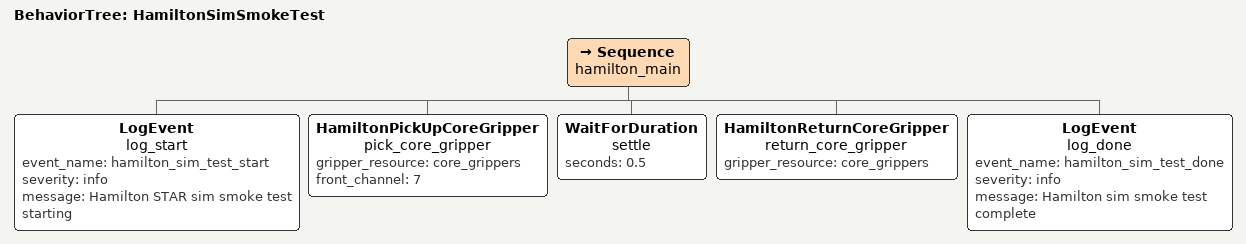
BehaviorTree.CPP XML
<root BTCPP_format="4" main_tree_to_execute="HamiltonSimSmokeTest">

  <BehaviorTree ID="HamiltonSimSmokeTest">
    <Sequence name="hamilton_main">
      <LogEvent name="log_start"
                event_name="hamilton_sim_test_start"
                severity="info"
                message="Hamilton STAR sim smoke test starting"/>

      <HamiltonPickUpCoreGripper name="pick_core_gripper"
                                 gripper_resource="core_grippers"
                                 front_channel="7"/>

      <WaitForDuration name="settle" seconds="0.5"/>

      <HamiltonReturnCoreGripper name="return_core_gripper"
                                 gripper_resource="core_grippers"/>

      <LogEvent name="log_done"
                event_name="hamilton_sim_test_done"
                severity="info"
                message="Hamilton sim smoke test complete"/>
    </Sequence>
  </BehaviorTree>

</root>
